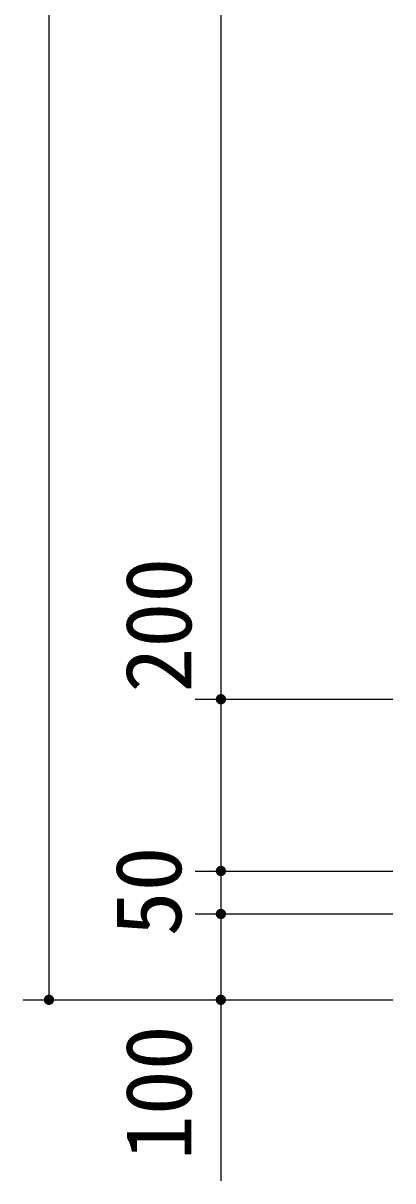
# Model space of a CAD drawing. Units: millimetres, scale not verified. Extents: x -11715 to 8910, y -9164 to 6308.
# Drawn here: x -639 to -209, y -535 to 813 of the extents above; entities that cross this region are included whole.
import ezdxf
from ezdxf.enums import TextEntityAlignment as Align

# ---------------------------------------------------------------- set-up
doc = ezdxf.new("R2010")
doc.units = ezdxf.units.MM
doc.header["$LTSCALE"] = 30
doc.layers.add('0-0_製作', color=5, linetype='Continuous', lineweight=25)
doc.layers.add('0-1_機器', color=2, linetype='Continuous', lineweight=25)
doc.styles.add('ＭＳ ゴシック', font='')
doc.styles.get('ＭＳ ゴシック').set_extended_font_data('MS Gothic')

msp = doc.modelspace()

# ---------------------------------------------------------------- linework, layer by layer
at = {"layer": '0-0_製作', "color": 2}
for p, q in [((-439.15, 25.87), (-209.15, 25.87)), ((-439.15, -174.13), (-209.15, -174.13)), ((-439.15, -224.13), (-209.15, -224.13)), ((-639.15, -324.13), (-209.15, -324.13)), ((-439.15, -324.13), (-209.15, -324.13)), ((-409.15, -324.13), (-409.15, -534.93))]:
    msp.add_line(p, q, dxfattribs=at)
at = {"layer": '0-0_製作'}
for points in [[(-415.05, 27), (-415.15, 25.87), (-415.14, 26.25)], [(-415.05, 27), (-409.15, 25.87), (-415.15, 25.87)], [(-414.86, 27.73), (-409.15, 25.87), (-415.05, 27)], [(-414.58, 28.43), (-409.15, 25.87), (-414.86, 27.73)], [(-414.22, 29.09), (-409.15, 25.87), (-414.58, 28.43)], [(-413.78, 29.7), (-409.15, 25.87), (-414.22, 29.09)], [(-413.26, 30.25), (-409.15, 25.87), (-413.78, 29.7)], [(-412.68, 30.73), (-409.15, 25.87), (-413.26, 30.25)], [(-412.04, 31.13), (-409.15, 25.87), (-412.68, 30.73)], [(-411.36, 31.45), (-409.15, 25.87), (-412.04, 31.13)], [(-410.65, 31.69), (-409.15, 25.87), (-411.36, 31.45)], [(-409.91, 31.83), (-409.15, 25.87), (-410.65, 31.69)], [(-409.15, 31.87), (-409.15, 25.87), (-409.91, 31.83)], [(-408.78, 31.86), (-409.15, 25.87), (-409.15, 31.87)], [(-408.03, 31.77), (-409.15, 25.87), (-408.78, 31.86)], [(-408.03, 31.77), (-403.15, 25.87), (-409.15, 25.87)], [(-407.3, 31.58), (-403.15, 25.87), (-408.03, 31.77)], [(-406.6, 31.3), (-403.15, 25.87), (-407.3, 31.58)], [(-405.94, 30.94), (-403.15, 25.87), (-406.6, 31.3)], [(-405.33, 30.5), (-403.15, 25.87), (-405.94, 30.94)], [(-404.78, 29.98), (-403.15, 25.87), (-405.33, 30.5)], [(-404.3, 29.4), (-403.15, 25.87), (-404.78, 29.98)], [(-403.9, 28.76), (-403.15, 25.87), (-404.3, 29.4)], [(-403.58, 28.08), (-403.15, 25.87), (-403.9, 28.76)], [(-403.34, 27.37), (-403.15, 25.87), (-403.58, 28.08)], [(-403.2, 26.63), (-403.15, 25.87), (-403.34, 27.37)], [(-409.15, 25.87), (-415.11, 25.12), (-415.15, 25.87)], [(-409.15, 25.87), (-414.97, 24.38), (-415.11, 25.12)], [(-409.15, 25.87), (-414.73, 23.67), (-414.97, 24.38)], [(-409.15, 25.87), (-414.41, 22.98), (-414.73, 23.67)], [(-409.15, 25.87), (-414.01, 22.35), (-414.41, 22.98)], [(-409.15, 25.87), (-413.53, 21.77), (-414.01, 22.35)], [(-409.15, 25.87), (-412.98, 21.25), (-413.53, 21.77)], [(-409.15, 25.87), (-412.37, 20.81), (-412.98, 21.25)], [(-409.15, 25.87), (-411.71, 20.45), (-412.37, 20.81)], [(-409.15, 25.87), (-411.01, 20.17), (-411.71, 20.45)], [(-409.15, 25.87), (-410.28, 19.98), (-411.01, 20.17)], [(-409.15, 25.87), (-409.53, 19.89), (-410.28, 19.98)], [(-409.15, 25.87), (-409.15, 19.87), (-409.53, 19.89)], [(-403.15, 25.87), (-409.15, 19.87), (-409.15, 25.87)], [(-403.15, 25.87), (-408.4, 19.92), (-409.15, 19.87)], [(-403.15, 25.87), (-407.66, 20.06), (-408.4, 19.92)], [(-403.15, 25.87), (-406.95, 20.3), (-407.66, 20.06)], [(-403.15, 25.87), (-406.26, 20.62), (-406.95, 20.3)], [(-403.15, 25.87), (-405.63, 21.02), (-406.26, 20.62)], [(-403.15, 25.87), (-405.05, 21.5), (-405.63, 21.02)], [(-403.15, 25.87), (-404.53, 22.05), (-405.05, 21.5)], [(-403.15, 25.87), (-404.09, 22.66), (-404.53, 22.05)], [(-403.15, 25.87), (-403.73, 23.32), (-404.09, 22.66)], [(-403.15, 25.87), (-403.45, 24.02), (-403.73, 23.32)], [(-403.15, 25.87), (-403.26, 24.75), (-403.45, 24.02)], [(-403.15, 25.87), (-403.17, 25.5), (-403.26, 24.75)], [(-415.14, -173.75), (-409.15, -174.13), (-415.15, -174.13)], [(-415.15, -174.13), (-413.53, -178.23), (-415.11, -174.88)], [(-415.15, -174.13), (-412.98, -178.75), (-413.53, -178.23)], [(-409.15, -174.13), (-412.98, -178.75), (-415.15, -174.13)], [(-415.05, -173), (-409.15, -174.13), (-415.14, -173.75)], [(-415.11, -174.88), (-414.01, -177.65), (-414.97, -175.62)], [(-415.11, -174.88), (-413.53, -178.23), (-414.01, -177.65)], [(-414.86, -172.27), (-409.15, -174.13), (-415.05, -173)], [(-414.58, -171.57), (-409.15, -174.13), (-414.86, -172.27)], [(-414.22, -170.91), (-409.15, -174.13), (-414.58, -171.57)], [(-413.78, -170.3), (-409.15, -174.13), (-414.22, -170.91)], [(-413.26, -169.75), (-409.15, -174.13), (-413.78, -170.3)], [(-412.68, -169.27), (-409.15, -174.13), (-413.26, -169.75)], [(-409.15, -174.13), (-412.37, -179.19), (-412.98, -178.75)], [(-412.04, -168.87), (-409.15, -174.13), (-412.68, -169.27)], [(-409.15, -174.13), (-411.71, -179.55), (-412.37, -179.19)], [(-411.36, -168.55), (-409.15, -174.13), (-412.04, -168.87)], [(-409.15, -174.13), (-411.01, -179.83), (-411.71, -179.55)], [(-411.36, -168.55), (-409.15, -168.13), (-409.15, -174.13)], [(-410.65, -168.31), (-409.15, -168.13), (-411.36, -168.55)], [(-409.15, -174.13), (-410.28, -180.02), (-411.01, -179.83)], [(-409.91, -168.17), (-409.15, -168.13), (-410.65, -168.31)], [(-409.15, -174.13), (-409.53, -180.11), (-410.28, -180.02)], [(-409.15, -174.13), (-409.15, -180.13), (-409.53, -180.11)], [(-409.15, -168.13), (-403.15, -174.13), (-409.15, -174.13)], [(-408.78, -168.14), (-403.15, -174.13), (-409.15, -168.13)], [(-409.15, -174.13), (-408.4, -180.08), (-409.15, -180.13)], [(-409.15, -174.13), (-407.66, -179.94), (-408.4, -180.08)], [(-409.15, -174.13), (-406.95, -179.7), (-407.66, -179.94)], [(-409.15, -174.13), (-406.26, -179.38), (-406.95, -179.7)], [(-403.15, -174.13), (-406.26, -179.38), (-409.15, -174.13)], [(-408.03, -168.23), (-403.15, -174.13), (-408.78, -168.14)], [(-407.3, -168.42), (-403.15, -174.13), (-408.03, -168.23)], [(-406.6, -168.7), (-403.15, -174.13), (-407.3, -168.42)], [(-405.94, -169.06), (-403.15, -174.13), (-406.6, -168.7)], [(-403.15, -174.13), (-405.63, -178.98), (-406.26, -179.38)], [(-405.33, -169.5), (-403.15, -174.13), (-405.94, -169.06)], [(-403.15, -174.13), (-405.05, -178.5), (-405.63, -178.98)], [(-404.78, -170.02), (-403.15, -174.13), (-405.33, -169.5)], [(-403.15, -174.13), (-404.53, -177.95), (-405.05, -178.5)], [(-404.78, -170.02), (-403.2, -173.37), (-403.15, -174.13)], [(-404.3, -170.6), (-403.2, -173.37), (-404.78, -170.02)], [(-403.15, -174.13), (-404.09, -177.34), (-404.53, -177.95)], [(-404.3, -170.6), (-403.34, -172.63), (-403.2, -173.37)], [(-403.9, -171.24), (-403.34, -172.63), (-404.3, -170.6)], [(-403.15, -174.13), (-403.73, -176.68), (-404.09, -177.34)], [(-403.9, -171.24), (-403.58, -171.92), (-403.34, -172.63)], [(-403.15, -174.13), (-403.45, -175.98), (-403.73, -176.68)], [(-403.15, -174.13), (-403.26, -175.25), (-403.45, -175.98)], [(-403.15, -174.13), (-403.17, -174.5), (-403.26, -175.25)], [(-414.97, -175.62), (-414.41, -177.02), (-414.73, -176.33)], [(-414.97, -175.62), (-414.01, -177.65), (-414.41, -177.02)], [(-415.14, -223.75), (-409.15, -224.13), (-415.15, -224.13)], [(-415.15, -224.13), (-412.98, -228.75), (-415.11, -224.88)], [(-415.15, -224.13), (-412.37, -229.19), (-412.98, -228.75)], [(-409.15, -224.13), (-412.37, -229.19), (-415.15, -224.13)], [(-415.05, -223), (-409.15, -224.13), (-415.14, -223.75)], [(-415.11, -224.88), (-413.53, -228.23), (-414.97, -225.62)], [(-415.11, -224.88), (-412.98, -228.75), (-413.53, -228.23)], [(-414.86, -222.27), (-409.15, -224.13), (-415.05, -223)], [(-414.97, -225.62), (-414.01, -227.65), (-414.73, -226.33)], [(-414.97, -225.62), (-413.53, -228.23), (-414.01, -227.65)], [(-414.58, -221.57), (-409.15, -224.13), (-414.86, -222.27)], [(-414.73, -226.33), (-414.01, -227.65), (-414.41, -227.02)], [(-414.22, -220.91), (-409.15, -224.13), (-414.58, -221.57)], [(-413.78, -220.3), (-409.15, -224.13), (-414.22, -220.91)], [(-413.26, -219.75), (-409.15, -224.13), (-413.78, -220.3)], [(-412.68, -219.27), (-409.15, -224.13), (-413.26, -219.75)], [(-412.04, -218.87), (-409.15, -224.13), (-412.68, -219.27)], [(-409.15, -224.13), (-411.71, -229.55), (-412.37, -229.19)], [(-411.36, -218.55), (-409.15, -224.13), (-412.04, -218.87)], [(-409.15, -224.13), (-411.01, -229.83), (-411.71, -229.55)], [(-411.36, -218.55), (-409.15, -218.13), (-409.15, -224.13)], [(-410.65, -218.31), (-409.15, -218.13), (-411.36, -218.55)], [(-409.15, -224.13), (-410.28, -230.02), (-411.01, -229.83)], [(-409.91, -218.17), (-409.15, -218.13), (-410.65, -218.31)], [(-409.15, -224.13), (-409.53, -230.11), (-410.28, -230.02)], [(-409.15, -224.13), (-409.15, -230.13), (-409.53, -230.11)], [(-409.15, -218.13), (-403.15, -224.13), (-409.15, -224.13)], [(-408.78, -218.14), (-403.15, -224.13), (-409.15, -218.13)], [(-409.15, -224.13), (-408.4, -230.08), (-409.15, -230.13)], [(-409.15, -224.13), (-407.66, -229.94), (-408.4, -230.08)], [(-409.15, -224.13), (-406.95, -229.7), (-407.66, -229.94)], [(-409.15, -224.13), (-406.26, -229.38), (-406.95, -229.7)], [(-409.15, -224.13), (-405.63, -228.98), (-406.26, -229.38)], [(-403.15, -224.13), (-405.63, -228.98), (-409.15, -224.13)], [(-408.03, -218.23), (-403.15, -224.13), (-408.78, -218.14)], [(-407.3, -218.42), (-403.15, -224.13), (-408.03, -218.23)], [(-406.6, -218.7), (-403.15, -224.13), (-407.3, -218.42)], [(-405.94, -219.06), (-403.15, -224.13), (-406.6, -218.7)], [(-405.33, -219.5), (-403.15, -224.13), (-405.94, -219.06)], [(-403.15, -224.13), (-405.05, -228.5), (-405.63, -228.98)], [(-405.33, -219.5), (-403.2, -223.37), (-403.15, -224.13)], [(-404.78, -220.02), (-403.2, -223.37), (-405.33, -219.5)], [(-403.15, -224.13), (-404.53, -227.95), (-405.05, -228.5)], [(-404.78, -220.02), (-403.34, -222.63), (-403.2, -223.37)], [(-404.3, -220.6), (-403.34, -222.63), (-404.78, -220.02)], [(-403.15, -224.13), (-404.09, -227.34), (-404.53, -227.95)], [(-404.3, -220.6), (-403.58, -221.92), (-403.34, -222.63)], [(-403.9, -221.24), (-403.58, -221.92), (-404.3, -220.6)], [(-403.15, -224.13), (-403.73, -226.68), (-404.09, -227.34)], [(-403.15, -224.13), (-403.45, -225.98), (-403.73, -226.68)], [(-403.15, -224.13), (-403.26, -225.25), (-403.45, -225.98)], [(-403.15, -224.13), (-403.17, -224.5), (-403.26, -225.25)], [(-615.05, -323), (-609.15, -324.13), (-615.14, -323.75)], [(-614.86, -322.27), (-609.15, -324.13), (-615.05, -323)], [(-614.58, -321.57), (-609.15, -324.13), (-614.86, -322.27)], [(-614.22, -320.91), (-609.15, -324.13), (-614.58, -321.57)], [(-613.78, -320.3), (-609.15, -324.13), (-614.22, -320.91)], [(-613.26, -319.75), (-609.15, -324.13), (-613.78, -320.3)], [(-612.68, -319.27), (-609.15, -324.13), (-613.26, -319.75)], [(-612.04, -318.87), (-609.15, -324.13), (-612.68, -319.27)], [(-611.36, -318.55), (-609.15, -324.13), (-612.04, -318.87)], [(-611.36, -318.55), (-609.15, -318.13), (-609.15, -324.13)], [(-610.65, -318.31), (-609.15, -318.13), (-611.36, -318.55)], [(-609.91, -318.17), (-609.15, -318.13), (-610.65, -318.31)], [(-609.15, -318.13), (-603.15, -324.13), (-609.15, -324.13)], [(-608.78, -318.14), (-603.15, -324.13), (-609.15, -318.13)], [(-608.03, -318.23), (-603.15, -324.13), (-608.78, -318.14)], [(-607.3, -318.42), (-603.15, -324.13), (-608.03, -318.23)], [(-606.6, -318.7), (-603.15, -324.13), (-607.3, -318.42)], [(-605.94, -319.06), (-603.15, -324.13), (-606.6, -318.7)], [(-605.33, -319.5), (-603.15, -324.13), (-605.94, -319.06)], [(-605.33, -319.5), (-603.2, -323.37), (-603.15, -324.13)], [(-604.78, -320.02), (-603.2, -323.37), (-605.33, -319.5)], [(-604.78, -320.02), (-603.34, -322.63), (-603.2, -323.37)], [(-604.3, -320.6), (-603.34, -322.63), (-604.78, -320.02)], [(-604.3, -320.6), (-603.58, -321.92), (-603.34, -322.63)], [(-603.9, -321.24), (-603.58, -321.92), (-604.3, -320.6)], [(-415.05, -323), (-409.15, -324.13), (-415.14, -323.75)], [(-414.86, -322.27), (-409.15, -324.13), (-415.05, -323)], [(-414.58, -321.57), (-409.15, -324.13), (-414.86, -322.27)], [(-414.22, -320.91), (-409.15, -324.13), (-414.58, -321.57)], [(-413.78, -320.3), (-409.15, -324.13), (-414.22, -320.91)], [(-413.26, -319.75), (-409.15, -324.13), (-413.78, -320.3)], [(-412.68, -319.27), (-409.15, -324.13), (-413.26, -319.75)], [(-412.68, -319.27), (-409.15, -318.13), (-409.15, -324.13)], [(-412.04, -318.87), (-409.15, -318.13), (-412.68, -319.27)], [(-411.36, -318.55), (-409.15, -318.13), (-412.04, -318.87)], [(-410.65, -318.31), (-409.15, -318.13), (-411.36, -318.55)], [(-409.91, -318.17), (-409.15, -318.13), (-410.65, -318.31)], [(-409.15, -318.13), (-403.15, -324.13), (-409.15, -324.13)], [(-408.78, -318.14), (-403.15, -324.13), (-409.15, -318.13)], [(-408.03, -318.23), (-403.15, -324.13), (-408.78, -318.14)], [(-407.3, -318.42), (-403.15, -324.13), (-408.03, -318.23)], [(-407.3, -318.42), (-403.2, -323.37), (-403.15, -324.13)], [(-406.6, -318.7), (-403.2, -323.37), (-407.3, -318.42)], [(-406.6, -318.7), (-403.34, -322.63), (-403.2, -323.37)], [(-405.94, -319.06), (-403.34, -322.63), (-406.6, -318.7)], [(-405.94, -319.06), (-403.58, -321.92), (-403.34, -322.63)], [(-405.33, -319.5), (-403.58, -321.92), (-405.94, -319.06)], [(-405.33, -319.5), (-403.9, -321.24), (-403.58, -321.92)], [(-404.78, -320.02), (-403.9, -321.24), (-405.33, -319.5)], [(-404.78, -320.02), (-404.3, -320.6), (-403.9, -321.24)], [(-615.14, -323.75), (-609.15, -324.13), (-615.15, -324.13)], [(-615.15, -324.13), (-612.98, -328.75), (-615.11, -324.88)], [(-615.15, -324.13), (-612.37, -329.19), (-612.98, -328.75)], [(-609.15, -324.13), (-612.37, -329.19), (-615.15, -324.13)], [(-615.11, -324.88), (-613.53, -328.23), (-614.97, -325.62)], [(-615.11, -324.88), (-612.98, -328.75), (-613.53, -328.23)], [(-614.97, -325.62), (-614.01, -327.65), (-614.73, -326.33)], [(-614.97, -325.62), (-613.53, -328.23), (-614.01, -327.65)], [(-614.73, -326.33), (-614.01, -327.65), (-614.41, -327.02)], [(-609.15, -324.13), (-611.71, -329.55), (-612.37, -329.19)], [(-609.15, -324.13), (-611.01, -329.83), (-611.71, -329.55)], [(-609.15, -324.13), (-610.28, -330.02), (-611.01, -329.83)], [(-609.15, -324.13), (-609.53, -330.11), (-610.28, -330.02)], [(-609.15, -324.13), (-609.15, -330.13), (-609.53, -330.11)], [(-609.15, -324.13), (-608.4, -330.08), (-609.15, -330.13)], [(-609.15, -324.13), (-607.66, -329.94), (-608.4, -330.08)], [(-609.15, -324.13), (-606.95, -329.7), (-607.66, -329.94)], [(-609.15, -324.13), (-606.26, -329.38), (-606.95, -329.7)], [(-603.15, -324.13), (-606.26, -329.38), (-609.15, -324.13)], [(-603.15, -324.13), (-605.63, -328.98), (-606.26, -329.38)], [(-603.15, -324.13), (-605.05, -328.5), (-605.63, -328.98)], [(-603.15, -324.13), (-604.53, -327.95), (-605.05, -328.5)], [(-603.15, -324.13), (-604.09, -327.34), (-604.53, -327.95)], [(-603.15, -324.13), (-603.73, -326.68), (-604.09, -327.34)], [(-603.15, -324.13), (-603.45, -325.98), (-603.73, -326.68)], [(-603.15, -324.13), (-603.26, -325.25), (-603.45, -325.98)], [(-603.15, -324.13), (-603.17, -324.5), (-603.26, -325.25)], [(-415.14, -323.75), (-409.15, -324.13), (-415.15, -324.13)], [(-415.15, -324.13), (-411.01, -329.83), (-415.11, -324.88)], [(-415.15, -324.13), (-410.28, -330.02), (-411.01, -329.83)], [(-409.15, -324.13), (-410.28, -330.02), (-415.15, -324.13)], [(-415.11, -324.88), (-411.71, -329.55), (-414.97, -325.62)], [(-415.11, -324.88), (-411.01, -329.83), (-411.71, -329.55)], [(-414.97, -325.62), (-412.37, -329.19), (-414.73, -326.33)], [(-414.97, -325.62), (-411.71, -329.55), (-412.37, -329.19)], [(-414.73, -326.33), (-412.98, -328.75), (-414.41, -327.02)], [(-414.73, -326.33), (-412.37, -329.19), (-412.98, -328.75)], [(-414.41, -327.02), (-413.53, -328.23), (-414.01, -327.65)], [(-414.41, -327.02), (-412.98, -328.75), (-413.53, -328.23)], [(-409.15, -324.13), (-409.53, -330.11), (-410.28, -330.02)], [(-409.15, -324.13), (-409.15, -330.13), (-409.53, -330.11)], [(-409.15, -324.13), (-408.4, -330.08), (-409.15, -330.13)], [(-409.15, -324.13), (-407.66, -329.94), (-408.4, -330.08)], [(-409.15, -324.13), (-406.95, -329.7), (-407.66, -329.94)], [(-409.15, -324.13), (-406.26, -329.38), (-406.95, -329.7)], [(-409.15, -324.13), (-405.63, -328.98), (-406.26, -329.38)], [(-409.15, -324.13), (-405.05, -328.5), (-405.63, -328.98)], [(-403.15, -324.13), (-405.05, -328.5), (-409.15, -324.13)], [(-403.15, -324.13), (-404.53, -327.95), (-405.05, -328.5)], [(-403.15, -324.13), (-404.09, -327.34), (-404.53, -327.95)], [(-403.15, -324.13), (-403.73, -326.68), (-404.09, -327.34)], [(-403.15, -324.13), (-403.45, -325.98), (-403.73, -326.68)], [(-403.15, -324.13), (-403.26, -325.25), (-403.45, -325.98)], [(-403.15, -324.13), (-403.17, -324.5), (-403.26, -325.25)]]:
    msp.add_solid(points, dxfattribs=at)
at = {"layer": '0-1_機器'}
for p, q in [((-609.15, 2215.85), (-609.15, -324.13)), ((-409.15, 2015.85), (-409.15, 25.87)), ((-409.15, 25.87), (-409.15, -174.13)), ((-409.15, -174.13), (-409.15, -224.13)), ((-409.15, -224.13), (-409.15, -324.13))]:
    msp.add_line(p, q, dxfattribs=at)

# ---------------------------------------------------------------- texts
at = {"layer": '0-1_機器', "color": 4, "style": 'ＭＳ ゴシック'}
for s, p in [('200', (-420.37, 33.62)), ('50', (-432.17, -250.29)), ('100', (-420.37, -510.85))]:
    msp.add_text(s, height=76.98, rotation=90, dxfattribs=at).set_placement(p, align=Align.BOTTOM_LEFT)

doc.saveas('drawing.dxf')
